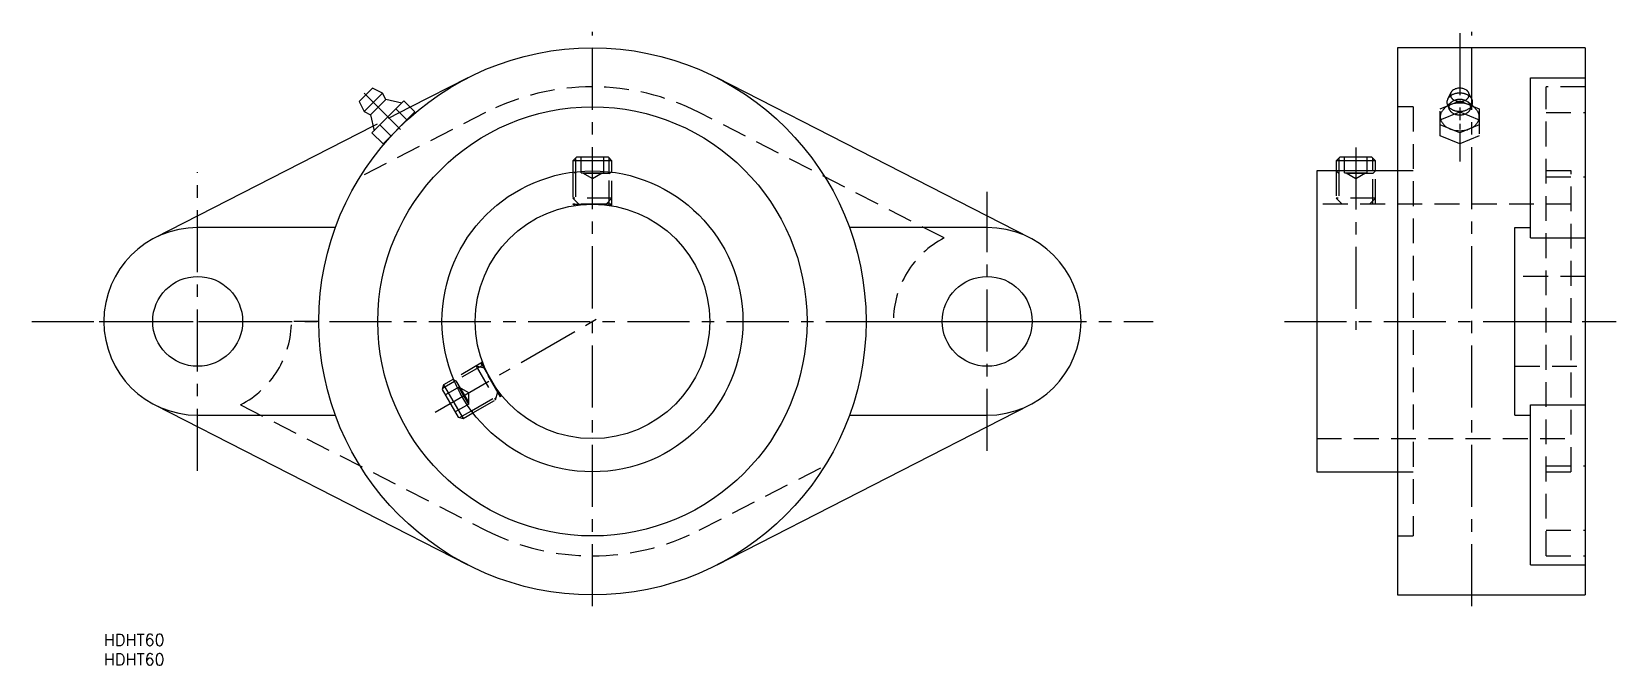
# Model space of a CAD drawing. Extents: x -18 to 387, y -8 to 154.
import ezdxf

# ---------------------------------------------------------------- set-up
doc = ezdxf.new("R2010")
doc.units = 0
doc.header["$LTSCALE"] = 0.5
doc.linetypes.add('CENTER', pattern=[50.8, 31.75, -6.35, 6.35, -6.35])
doc.linetypes.add('DASHED', pattern=[19.05, 12.7, -6.35])
for name, color, linetype in [('MSM_CENTER', 1, 'CENTER'), ('MSM_CONTINUOUS', 7, 'CONTINUOUS'), ('MSM_DASHED', 4, 'DASHED'), ('MSM_NARROW', 5, 'CONTINUOUS'), ('MSM_PART_NUMBER', 7, 'CONTINUOUS')]:
    doc.layers.add(name, color=color, linetype=linetype)
doc.styles.get("Standard").update_dxf_attribs({"font": 'txt.shx', "height": 3, "bigfont": 'bigfont.shx'})

msp = doc.modelspace()

# ---------------------------------------------------------------- linework, layer by layer
at = {"layer": 'MSM_CENTER'}
for p, q in [((125, 7.13), (125, 154.12)), ((350, 7.13), (350, 154.12)), ((346.9, 153.75), (346.9, 120.91)), ((75.93, 129.07), (66.59, 138.41)), ((320.3, 124.47), (320.3, 77.88)), ((24, 41.79), (24, 118.21)), ((226, 46.89), (226, 113.11)), ((84.74, 56.76), (128.58, 82.07)), ((-18.46, 80), (268.46, 80)), ((-1.2, 80), (49.2, 80)), ((200.8, 80), (251.2, 80)), ((302.05, 80), (386.95, 80))]:
    msp.add_line(p, q, dxfattribs=at)
at = {"layer": 'MSM_CONTINUOUS'}
for p, q in [((379, 150), (331, 150)), ((331, 150), (331, 10)), ((379, 150), (379, 10)), ((93.12, 142.32), (78.38, 134.78)), ((236.93, 101.37), (156.88, 142.32)), ((365, 101.37), (365, 142.32)), ((365, 142.32), (379, 142.32)), ((65.32, 136.29), (68.71, 139.68)), ((66.59, 133.74), (71.26, 138.41)), ((71.26, 138.41), (68.71, 139.68)), ((72.18, 136.78), (71.26, 138.41)), ((65.32, 136.29), (66.59, 133.74)), ((68.22, 132.82), (72.18, 136.78)), ((68.59, 128.24), (76.76, 136.41)), ((76.21, 135.86), (72.18, 136.78)), ((74.72, 134.37), (77.54, 131.54)), ((76.76, 136.41), (79.59, 133.58)), ((68.88, 129.92), (13.07, 101.37)), ((66.59, 133.74), (68.22, 132.82)), ((68.22, 132.82), (69.14, 128.79)), ((70.63, 130.28), (73.46, 127.46)), ((71.42, 125.41), (79.59, 133.58)), ((68.59, 128.24), (71.42, 125.41)), ((120.92, 122), (120, 121.08)), ((129.08, 122), (120.92, 122)), ((130, 121.08), (129.08, 122)), ((316.22, 122), (315.3, 121.08)), ((324.38, 122), (316.22, 122)), ((325.3, 121.08), (324.38, 122)), ((120, 121.08), (120, 118.17)), ((130, 121.08), (120, 121.08)), ((130, 118.17), (130, 121.08)), ((331, 118.5), (310.3, 118.5)), ((310.3, 118.5), (310.3, 41.5)), ((315.3, 121.08), (315.3, 118.5)), ((325.3, 121.08), (315.3, 121.08)), ((325.3, 118.5), (325.3, 121.08)), ((59.24, 104), (24, 104)), ((226, 104), (190.76, 104)), ((361, 56), (361, 104)), ((361, 104), (365, 104)), ((365, 101.37), (379, 101.37)), ((89.44, 65.24), (86.92, 63.79)), ((86.92, 63.79), (86.59, 62.53)), ((86.59, 62.53), (90.67, 55.47)), ((86.92, 63.79), (91.92, 55.13)), ((13.07, 58.63), (93.12, 17.68)), ((156.88, 17.68), (236.93, 58.63)), ((365, 17.68), (365, 58.63)), ((365, 58.63), (379, 58.63)), ((369, 58.66), (379, 58.66)), ((24, 56), (59.24, 56)), ((90.67, 55.47), (91.92, 55.13)), ((91.92, 55.13), (94.44, 56.58)), ((190.76, 56), (226, 56)), ((361, 56), (365, 56)), ((310.3, 41.5), (331, 41.5)), ((365, 17.68), (379, 17.68)), ((331, 10), (379, 10))]:
    msp.add_line(p, q, dxfattribs=at)
for centre, radius in [((125, 80), 70), ((125, 80), 54.9), ((125, 80), 38.5), ((125, 80), 30), ((24, 80), 11.5), ((226, 80), 11.5)]:
    msp.add_circle(centre, radius, dxfattribs=at)
for centre, start, end in [((24, 80), 90, 270), ((226, 80), 270, 90)]:
    msp.add_arc(centre, 24, start, end, dxfattribs=at)
at = {"layer": 'MSM_DASHED'}
for p, q in [((344.64, 138.55), (343.79, 136.85)), ((350.01, 136.85), (349.16, 138.55)), ((369, 20), (369, 140)), ((379, 140), (369, 140)), ((78.38, 134.78), (68.88, 129.92)), ((335, 134.9), (331, 134.9)), ((335, 134.9), (335, 25.1)), ((341.9, 134.37), (346.9, 136.41)), ((341.9, 127.46), (341.9, 134.37)), ((344.72, 136.05), (342.87, 134.43)), ((343.73, 135.43), (344.21, 134.25)), ((346.9, 136.41), (351.9, 134.37)), ((350.93, 134.43), (349.08, 136.05)), ((349.59, 134.25), (350.07, 135.43)), ((351.9, 134.37), (351.9, 127.46)), ((97.67, 133.42), (65.57, 116.99)), ((215.02, 101.34), (152.33, 133.42)), ((341.9, 131.54), (346.9, 133.58)), ((346.9, 128.24), (341.9, 130.28)), ((346.9, 133.58), (351.9, 131.54)), ((351.9, 130.28), (346.9, 128.24)), ((369, 133.42), (379, 133.42)), ((346.9, 125.41), (341.9, 127.46)), ((351.9, 127.46), (346.9, 125.41)), ((122.11, 118), (122.11, 122)), ((127.89, 118), (127.89, 122)), ((317.41, 118), (317.41, 122)), ((323.19, 118), (323.19, 122)), ((120, 118.17), (120, 109.58)), ((120.3, 118.2), (120.68, 117.82)), ((120.68, 118.26), (120.68, 109.69)), ((129.32, 117.82), (120.68, 117.82)), ((122.11, 118), (127.89, 118)), ((122.5, 118), (125, 116.56)), ((125, 116.56), (127.5, 118)), ((129.32, 109.69), (129.32, 118.26)), ((129.32, 117.82), (129.7, 118.2)), ((130, 109.58), (130, 118.17)), ((315.3, 118.5), (315.98, 117.82)), ((315.3, 118.5), (315.3, 110)), ((315.98, 118.5), (315.98, 110)), ((324.62, 117.82), (315.98, 117.82)), ((317.41, 118), (323.19, 118)), ((317.8, 118), (320.3, 116.56)), ((320.3, 116.56), (322.8, 118)), ((324.62, 117.82), (325.3, 118.5)), ((324.62, 110), (324.62, 118.5)), ((325.3, 110), (325.3, 118.5)), ((335, 118.5), (331, 118.5)), ((375.4, 118.5), (369, 118.5)), ((375.4, 41.5), (375.4, 118.5)), ((369, 116.99), (379, 116.99)), ((120, 111.5), (121.5, 110)), ((130, 111.5), (120, 111.5)), ((130, 110), (120, 110)), ((120.47, 109.66), (120, 110)), ((120, 110), (130, 110)), ((128.5, 110), (121.5, 110)), ((128.5, 110), (130, 111.5)), ((129.53, 109.66), (130, 110)), ((375.4, 110), (310.3, 110)), ((315.3, 111.5), (316.8, 110)), ((325.3, 111.5), (315.3, 111.5)), ((323.8, 110), (325.3, 111.5)), ((369, 101.34), (379, 101.34)), ((379, 91.5), (361, 91.5)), ((55, 80), (48, 80)), ((195, 80), (202, 80)), ((369, 80), (379, 80)), ((96.88, 69.54), (89.44, 65.24)), ((97.05, 69.1), (96.52, 69.33)), ((96.52, 69.33), (101.52, 60.67)), ((101.52, 60.67), (96.52, 69.33)), ((90.08, 64.83), (89.56, 64.97)), ((97.13, 68.9), (89.71, 64.62)), ((97.27, 68.03), (95.22, 68.58)), ((95.22, 68.58), (100.22, 59.92)), ((97.27, 68.03), (100.77, 61.97)), ((361, 68.5), (379, 68.5)), ((90.84, 63.17), (87.38, 61.17)), ((90.08, 64.83), (94.41, 57.34)), ((93.34, 58.83), (90.84, 63.17)), ((93.34, 61.72), (90.84, 63.17)), ((93.34, 58.83), (93.34, 61.72)), ((94.03, 57.13), (101.45, 61.41)), ((94.44, 56.58), (101.88, 60.88)), ((100.22, 59.92), (100.77, 61.97)), ((101.58, 61.25), (101.52, 60.67)), ((34.98, 58.66), (97.67, 26.58)), ((93.34, 58.83), (89.88, 56.83)), ((94.27, 56.82), (94.41, 57.34)), ((310.3, 50), (375.4, 50)), ((152.33, 26.58), (184.43, 43.01)), ((331, 41.5), (335, 41.5)), ((369, 43.01), (379, 43.01)), ((369, 41.5), (375.4, 41.5)), ((331, 25.1), (335, 25.1)), ((369, 26.58), (379, 26.58)), ((369, 20), (379, 20))]:
    msp.add_line(p, q, dxfattribs=at)
at = {"layer": 'MSM_DASHED', "color": 1}
msp.add_line((346.9, 130.53), (346.9, 129.11), dxfattribs=at)
at = {"layer": 'MSM_DASHED'}
for centre, radius, start, end in [((125, 80), 60, 62.9064, 117.0936), ((346.01, 137.92), 1.51, 116.9364, 177.4617), ((346.01, 138.05), 1.51, 182.5383, 243.0636), ((346.83, 134.32), 4.09, 89.04, 124.1082), ((346.89, 136.54), 3.14, 54.6409, 119.834), ((346.97, 134.32), 4.09, 55.8918, 90.96), ((347.88, 137.94), 1.42, 1.5522, 54.4243), ((347.79, 138.05), 1.51, 307.7217, 357.4617), ((346.44, 131.09), 4.88, 125.5557, 151.4175), ((345.62, 135.99), 2.02, 122.3563, 177.7725), ((345.62, 136.15), 2.02, 182.2275, 237.6437), ((345.75, 134.75), 1.65, 132.2599, 178.1984), ((345.75, 134.85), 1.65, 181.8016, 227.7401), ((346.9, 129.06), 6.8, 68.4243, 113.3101), ((346.83, 137.83), 4.09, 235.8918, 270.96), ((346.84, 133.4), 3.38, 88.923, 130.592), ((346.9, 139.47), 3.19, 240.4041, 304.7301), ((346.96, 133.4), 3.38, 49.408, 91.077), ((346.97, 137.83), 4.09, 269.04, 304.1082), ((348.05, 134.75), 1.65, 1.8016, 47.7401), ((348.05, 134.85), 1.65, 312.2599, 358.1984), ((348.18, 135.99), 2.02, 2.2275, 57.6437), ((348.18, 136.15), 2.02, 302.3563, 357.7725), ((347.36, 131.09), 4.88, 28.5825, 54.4443), ((344.46, 132.33), 2.56, 154.6519, 205.3481), ((346.44, 133.57), 4.88, 208.5825, 234.4443), ((346.84, 136.2), 3.38, 229.408, 271.077), ((346.96, 136.2), 3.38, 268.923, 310.592), ((347.36, 133.57), 4.88, 305.5557, 331.4175), ((349.34, 132.33), 2.56, 334.6519, 25.3481), ((346.9, 135.59), 6.8, 246.6899, 291.5757), ((226, 80), 24, 117.2211, 180), ((24, 80), 24, 297.2211, 0), ((125, 80), 60, 242.9064, 297.0936)]:
    msp.add_arc(centre, radius, start, end, dxfattribs=at)
at = {"layer": 'MSM_NARROW'}
for p, q in [((120.68, 121.76), (120.68, 118.26)), ((129.32, 118.26), (129.32, 121.76)), ((315.98, 121.76), (315.98, 118.5)), ((324.62, 118.5), (324.62, 121.76)), ((89.71, 64.62), (86.68, 62.87)), ((91, 55.38), (94.03, 57.13))]:
    msp.add_line(p, q, dxfattribs=at)

# ---------------------------------------------------------------- texts
at = {"layer": 'MSM_PART_NUMBER'}
for p in [(0, -3), (0, -8)]:
    msp.add_text('HDHT60', height=3, dxfattribs=at).set_placement(p)

doc.saveas('drawing.dxf')
